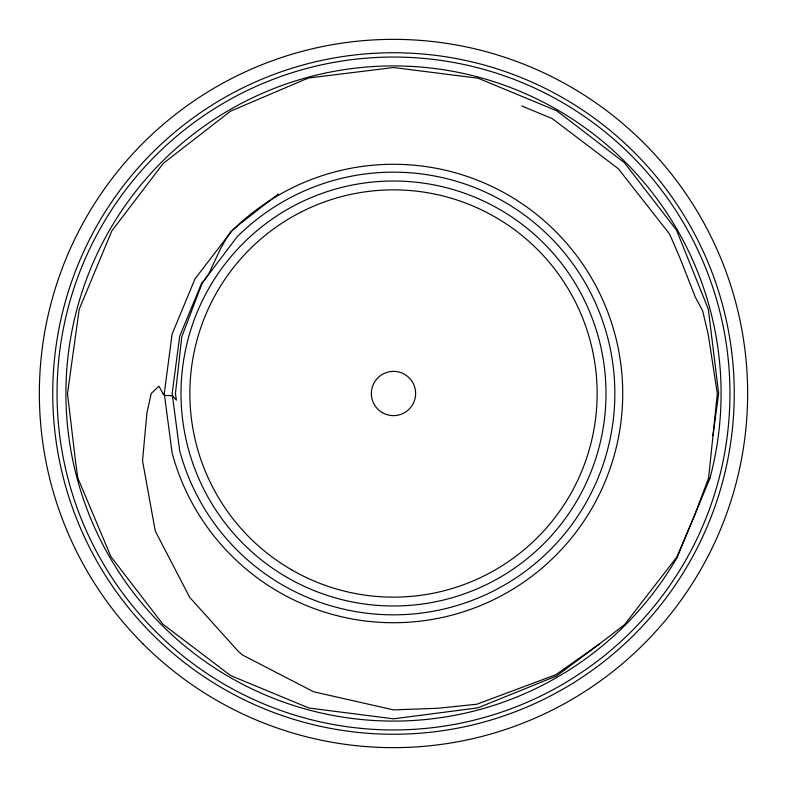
<?xml version="1.0" encoding="UTF-8"?>
<svg xmlns="http://www.w3.org/2000/svg" width="787" height="787" viewBox="0 0 787 787"><rect width="100%" height="100%" fill="white"/><g stroke="black" fill="none" stroke-linecap="round" stroke-linejoin="round"><path stroke-width="1.18" d="M164.276 393.5L172.087 334.17L194.989 278.883L231.417 231.417A229.224 229.224 0 0 1 581.268 262.022A229.224 229.224 0 0 1 490.37 601.248A229.224 229.224 0 0 1 172.087 452.83L164.276 393.5L162.948 393.5L158.895 386.161L151.232 393.5L146.913 412.939L142.526 460.749L155.275 531.038L189.677 597.323L237.94 650.967L242.514 655.02L313.58 691.763L393.5 709.894L437.857 708.27L476.765 704.247L555.858 674.715L599.576 643.874L624.593 624.593L676.82 557.078L694.705 515.023L708.634 477.935L717.311 393.5L708.192 334.19L702.604 310.678L695.403 297.27L679.594 257.152L669.619 234.083L618.297 168.703L552.218 118.591L521.683 105.95M712.973 435.723L718.649 393.5L708.32 309.143L676.505 230.109L624.347 162.653L563.344 115.827L556.714 110.8L477.984 78.188L393.5 67.534L308.947 77.952L303.89 79.88L230.512 111.203L163.332 163.332L111.833 230.876L79.212 309.291L67.495 393.5L75.739 463.189L77.864 478.073L110.928 556.645L162.84 624.16L230.64 675.58L302.405 705.319L309.212 708.064L393.5 718.826L477.739 707.887L556.576 675.964L599.576 643.874M278.323 194.005L238.776 224.787L231.299 231.299L227.138 236.985L220.498 248.771L208.87 273.62L202.19 283.045L181.797 336.777L175.432 393.5L176.386 400.14L172.451 395.733L164.532 395.448L162.948 393.5M201.806 282.828L179.702 336.216L172.156 393.5L179.702 450.784A221.344 221.344 0 0 0 487.045 594.106A221.344 221.344 0 0 0 574.815 266.547A221.344 221.344 0 0 0 236.985 236.985L202.19 283.045M709.923 478.289L677.204 557.294A327.589 327.589 0 0 1 125.153 581.396A327.589 327.589 0 0 1 336.62 70.889A327.589 327.589 0 0 1 709.923 478.289M287.255 577.52A212.49 212.49 0 0 0 605.99 393.5A212.49 212.49 0 0 0 287.255 209.48A212.49 212.49 0 0 0 287.255 577.52M291.682 569.857A203.636 203.636 0 0 0 597.136 393.5A203.636 203.636 0 0 0 291.682 217.143A203.636 203.636 0 0 0 291.682 569.857M382.433 412.673A22.134 22.134 0 0 0 415.634 393.5A22.134 22.134 0 0 0 382.433 374.327A22.134 22.134 0 0 0 382.433 412.673M143.077 643.923A354.15 354.15 0 0 0 735.579 485.156A354.15 354.15 0 0 0 301.844 51.421A354.15 354.15 0 0 0 143.077 643.923M155.6 631.4A336.442 336.442 0 0 0 718.482 480.582A336.442 336.442 0 0 0 306.418 68.518A336.442 336.442 0 0 0 155.6 631.4M152.55 634.45A340.751 340.751 0 0 0 722.643 481.693A340.751 340.751 0 0 0 305.307 64.357A340.751 340.751 0 0 0 152.55 634.45"/></g></svg>
